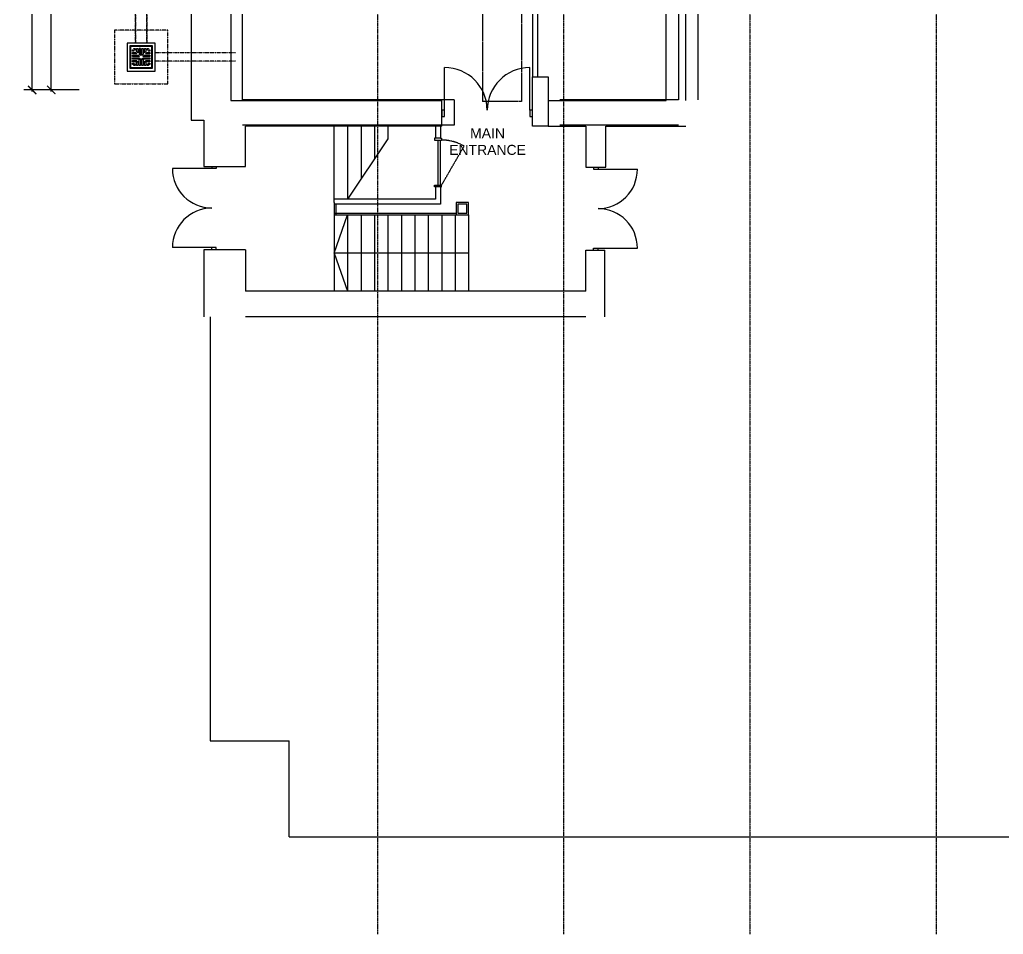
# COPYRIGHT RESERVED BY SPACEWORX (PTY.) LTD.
# Model space of a CAD drawing. Header units: millimetres. Extents: x -242071 to 82444, y -53139 to 112036.
# Drawn here: x -228221 to -210510, y -42646 to -26177 of the extents above; entities that cross this region are included whole.
import ezdxf

# ---------------------------------------------------------------- set-up
doc = ezdxf.new("R2010")
doc.units = ezdxf.units.MM
doc.header["$PDSIZE"] = 1
for name, pattern in [('PCENTRE', [50.8, 31.75, -6.35, 6.35, -6.35]), ('PCENTRE2', [28.575, 19.05, -3.175, 3.175, -3.175]), ('PDASHED2', [9.525, 6.35, -3.175]), ('PPHANTOM2', [31.75, 15.875, -3.175, 3.175, -3.175, 3.175, -3.175])]:
    doc.linetypes.add(name, pattern=pattern)
for name, color, linetype in [('Basement 1 - General', 7, 'Continuous'), ('Boundaries_and_building_grids', 140, 'Continuous'), ('Columns_conc_steel_timber', 5, 'Continuous'), ('Dimensions_General_Layout', 1, 'Continuous'), ('Internal_partitions', 2, 'Continuous'), ('Open_stairs_and_ramps', 2, 'Continuous'), ('Rain_and_storm_water', 1, 'Continuous'), ('Space_heating_and_ventilation', 1, 'Continuous'), ('Text_Partition_layout', 1, 'Continuous'), ('Walls_brick_block_etc', 3, 'Continuous'), ('Windows_and_doors_to_brickwork', 1, 'Continuous'), ('Windows_and_doors_to_partitions', 1, 'Continuous')]:
    doc.layers.add(name, color=color, linetype=linetype)
doc.styles.add('Arial1', font='arial.ttf')
doc.styles.add('Text_Style_3_d7b89161-017f-4e9d-a07b-0b1ab719bac5', font='freehand')
doc.styles.add('Text_Style_5', font='arial.ttf')
doc.dimstyles.new('$DIM_Caddie', dxfattribs={"dimscale": 100, "dimtxt": 2.5, "dimasz": 3, "dimexe": 3, "dimexo": 0, "dimgap": 1, "dimtad": 1, "dimdec": 0, "dimzin": 0, "dimdsep": 46, "dimtxsty": 'Text_Style_3_d7b89161-017f-4e9d-a07b-0b1ab719bac5', "dimblk": 'ARCHTICK', "dimblk1": 'ARCHTICK', "dimblk2": 'ARCHTICK', "dimcen": 0.4, "dimclrd": 1, "dimclre": 1, "dimclrt": 2, "dimadec": 0, "dimazin": 0, "dimtfac": 0.5, "dimtdec": 0, "dimtix": 1, "dimtmove": 0, "dimatfit": 2, "dimldrblk": 'ARCHTICK', "dimfxl": 7, "dimfxlon": 1, "dimtfillclr": 1, "dimtolj": 1, "dimtzin": 0, "dimlwd": -3, "dimlwe": -3, "dimarcsym": 1})

# ---------------------------------------------------------------- blocks, each defined once
blk = doc.blocks.new('_ArchTick')
at = {"color": 0, "linetype": 'ByBlock', "const_width": 0.15}
blk.add_lwpolyline([(-0.5, -0.5), (0.5, 0.5)], dxfattribs=at)
blk = doc.blocks.new('*D101')
at = {"layer": 'Defpoints', "color": 0}
for p in [(-227996, 2481), (-224422, 2481), (-224422, -27443)]:
    blk.add_point(p, dxfattribs=at)
at = {"layer": 'Dimensions_General_Layout', "color": 1, "linetype": 'Continuous', "lineweight": -3}
for p, q in [((-227496, 2481), (-228146, 2481)), ((-227996, -27468), (-227996, 2506)), ((-227496, -27443), (-228146, -27443))]:
    blk.add_line(p, q, dxfattribs=at)
at = {"layer": 'Dimensions_General_Layout', "color": 1, "lineweight": -3, "xscale": 150, "yscale": 150, "zscale": 150}
for p, rotation in [((-227996, 2481), 90), ((-227996, -27443), 270)]:
    blk.add_blockref('_ArchTick', p, dxfattribs=dict(at, rotation=rotation))
at = {"layer": 'Dimensions_General_Layout', "color": 1, "linetype": 'Continuous', "lineweight": -3, "insert": (-228123, -12481), "char_height": 150, "attachment_point": 5, "rotation": 90, "style": 'Text_Style_5'}
blk.add_mtext('\\A1;29924', dxfattribs=at)
blk = doc.blocks.new('_Open90')
at = {"color": 0, "linetype": 'ByBlock', "lineweight": -2}
for p, q in [((0, 0), (-1, 0)), ((-0.5, 0.5), (0, 0)), ((0, 0), (-0.5, -0.5))]:
    blk.add_line(p, q, dxfattribs=at)
blk = doc.blocks.new('*D102')
at = {"layer": 'Defpoints', "color": 0}
for p in [(-227652, -20754), (-224422, -20754), (-224422, -27443)]:
    blk.add_point(p, dxfattribs=at)
at = {"layer": 'Dimensions_General_Layout', "color": 1, "linetype": 'Continuous', "lineweight": -3}
for p, q in [((-227152, -20754), (-227802, -20754)), ((-227652, -27468), (-227652, -20729)), ((-227152, -27443), (-227802, -27443))]:
    blk.add_line(p, q, dxfattribs=at)
at = {"layer": 'Dimensions_General_Layout', "color": 1, "lineweight": -3, "xscale": 150, "yscale": 150, "zscale": 150}
for p, rotation in [((-227652, -20754), 90), ((-227652, -27443), 270)]:
    blk.add_blockref('_ArchTick', p, dxfattribs=dict(at, rotation=rotation))
at = {"layer": 'Dimensions_General_Layout', "color": 1, "linetype": 'Continuous', "lineweight": -3, "insert": (-227779, -24098), "char_height": 150, "attachment_point": 5, "rotation": 90, "style": 'Text_Style_5'}
blk.add_mtext('\\A1;6689', dxfattribs=at)

msp = doc.modelspace()

# ---------------------------------------------------------------- linework, layer by layer
at = {"layer": 'Basement 1 - General', "color": 1, "linetype": 'Continuous', "lineweight": -3}
for p, q in [((-225781.2, -26597.2), (-226285.2, -26597.2)), ((-226285.2, -26597.2), (-226285.2, -27101.2)), ((-225831.2, -26647.2), (-226235.2, -26647.2)), ((-226235.2, -26647.2), (-226235.2, -27051.2)), ((-226188.2, -26717.2), (-226182.1, -26717.2)), ((-226188.2, -26741.2), (-226188.2, -26717.2)), ((-226158.1, -26741.2), (-226188.2, -26741.2)), ((-226182.1, -26717.2), (-226158.1, -26741.2)), ((-226165.2, -26694.2), (-226141.2, -26694.2)), ((-226165.2, -26700.2), (-226165.2, -26694.2)), ((-226141.2, -26724.2), (-226165.2, -26700.2)), ((-226141.2, -26694.2), (-226141.2, -26724.2)), ((-226117.2, -26748.2), (-226117.2, -26694.2)), ((-226117.2, -26694.2), (-226093.2, -26694.2)), ((-226093.2, -26694.2), (-226093.2, -26772.2)), ((-226045.2, -26694.2), (-226069.2, -26694.2)), ((-226069.2, -26694.2), (-226069.2, -26796.2)), ((-226045.2, -26820.2), (-226045.2, -26694.2)), ((-226021.2, -26820.2), (-226021.2, -26694.2)), ((-226021.2, -26694.2), (-225997.2, -26694.2)), ((-225997.2, -26694.2), (-225997.2, -26796.2)), ((-225973.2, -26772.2), (-225973.2, -26694.2)), ((-225973.2, -26694.2), (-225949.2, -26694.2)), ((-225949.2, -26694.2), (-225949.2, -26748.2)), ((-225925.2, -26724.2), (-225925.2, -26694.2)), ((-225925.2, -26694.2), (-225902.2, -26694.2)), ((-225902.2, -26701.2), (-225925.2, -26724.2)), ((-225908.2, -26741.2), (-225884.2, -26717.2)), ((-225878.2, -26741.2), (-225908.2, -26741.2)), ((-225902.2, -26694.2), (-225902.2, -26701.2)), ((-225884.2, -26717.2), (-225878.2, -26717.2)), ((-225878.2, -26717.2), (-225878.2, -26741.2)), ((-225831.2, -27051.2), (-225831.2, -26647.2)), ((-225781.2, -27101.2), (-225781.2, -26597.2)), ((-226188.2, -26765.2), (-226134.1, -26765.2)), ((-226188.2, -26789.2), (-226188.2, -26765.2)), ((-226110.1, -26789.2), (-226188.2, -26789.2)), ((-226188.2, -26813.2), (-226086.1, -26813.2)), ((-226188.2, -26837.2), (-226188.2, -26813.2)), ((-226062.1, -26837.2), (-226188.2, -26837.2)), ((-226188.2, -26861.2), (-226062.1, -26861.2)), ((-226188.2, -26885.2), (-226188.2, -26861.2)), ((-226086.1, -26885.2), (-226188.2, -26885.2)), ((-226188.2, -26909.2), (-226110.1, -26909.2)), ((-226188.2, -26933.2), (-226188.2, -26909.2)), ((-226134.1, -26765.2), (-226110.1, -26789.2)), ((-226110.1, -26909.2), (-226134.1, -26933.2)), ((-226093.2, -26772.2), (-226117.2, -26748.2)), ((-226086.1, -26813.2), (-226062.1, -26837.2)), ((-226062.1, -26861.2), (-226086.1, -26885.2)), ((-226069.2, -26796.2), (-226045.2, -26820.2)), ((-226069.2, -26902.2), (-226045.2, -26878.2)), ((-226069.2, -27004.2), (-226069.2, -26902.2)), ((-226045.2, -26878.2), (-226045.2, -27004.2)), ((-225997.2, -26796.2), (-226021.2, -26820.2)), ((-226021.2, -27004.2), (-226021.2, -26878.2)), ((-226021.2, -26878.2), (-225997.2, -26902.2)), ((-226004.2, -26837.2), (-225980.2, -26813.2)), ((-225878.2, -26837.2), (-226004.2, -26837.2)), ((-226004.2, -26861.2), (-225878.2, -26861.2)), ((-225980.2, -26885.2), (-226004.2, -26861.2)), ((-225997.2, -26902.2), (-225997.2, -27004.2)), ((-225980.2, -26813.2), (-225878.2, -26813.2)), ((-225878.2, -26885.2), (-225980.2, -26885.2)), ((-225949.2, -26748.2), (-225973.2, -26772.2)), ((-225956.2, -26789.2), (-225932.2, -26765.2)), ((-225878.2, -26789.2), (-225956.2, -26789.2)), ((-225956.2, -26909.2), (-225878.2, -26909.2)), ((-225932.2, -26933.2), (-225956.2, -26909.2)), ((-225932.2, -26765.2), (-225878.2, -26765.2)), ((-225878.2, -26765.2), (-225878.2, -26789.2)), ((-225878.2, -26813.2), (-225878.2, -26837.2)), ((-225878.2, -26861.2), (-225878.2, -26885.2)), ((-225878.2, -26909.2), (-225878.2, -26933.2)), ((-226235.2, -27051.2), (-225831.2, -27051.2)), ((-226134.1, -26933.2), (-226188.2, -26933.2)), ((-226188.2, -26957.2), (-226158.1, -26957.2)), ((-226188.2, -26981.2), (-226188.2, -26957.2)), ((-226182.1, -26981.2), (-226188.2, -26981.2)), ((-226158.1, -26957.2), (-226182.1, -26981.2)), ((-226165.2, -26998.2), (-226141.2, -26974.2)), ((-226165.2, -27004.2), (-226165.2, -26998.2)), ((-226141.2, -27004.2), (-226165.2, -27004.2)), ((-226141.2, -26974.2), (-226141.2, -27004.2)), ((-226117.2, -26950.2), (-226093.2, -26926.2)), ((-226117.2, -27004.2), (-226117.2, -26950.2)), ((-226093.2, -27004.2), (-226117.2, -27004.2)), ((-226093.2, -26926.2), (-226093.2, -27004.2)), ((-226045.2, -27004.2), (-226069.2, -27004.2)), ((-225997.2, -27004.2), (-226021.2, -27004.2)), ((-225973.2, -27004.2), (-225973.2, -26926.2)), ((-225973.2, -26926.2), (-225949.2, -26950.2)), ((-225949.2, -27004.2), (-225973.2, -27004.2)), ((-225949.2, -26950.2), (-225949.2, -27004.2)), ((-225878.2, -26933.2), (-225932.2, -26933.2)), ((-225925.2, -27004.2), (-225925.2, -26974.2)), ((-225925.2, -26974.2), (-225902.2, -26997.2)), ((-225902.2, -27004.2), (-225925.2, -27004.2)), ((-225908.2, -26957.2), (-225878.2, -26957.2)), ((-225884.2, -26981.2), (-225908.2, -26957.2)), ((-225902.2, -26997.2), (-225902.2, -27004.2)), ((-225878.2, -26981.2), (-225884.2, -26981.2)), ((-225878.2, -26957.2), (-225878.2, -26981.2)), ((-226285.2, -27101.2), (-225781.2, -27101.2))]:
    msp.add_line(p, q, dxfattribs=at)
msp.add_lwpolyline([(-226223.2, -26659.2), (-226223.2, -27039.2), (-225843.2, -27039.2), (-225843.2, -26659.2)], close=True, dxfattribs=at)
at = {"layer": 'Boundaries_and_building_grids', "color": 140, "linetype": 'PCENTRE2', "lineweight": -3}
for p, q in [((-221780.2, 33439.2), (-221780.2, -42646.4)), ((-218427.2, 33439.2), (-218427.2, -42646.4)), ((-215074.2, 33439.2), (-215074.2, -42646.4)), ((-211721.2, 33439.2), (-211721.2, -42646.4))]:
    msp.add_line(p, q, dxfattribs=at)
at = {"layer": 'Columns_conc_steel_timber', "color": 4, "linetype": 'Continuous', "lineweight": -3}
for p, q in [((-218986.2, -27203.8), (-218706.2, -27203.8)), ((-218986.2, -28093.8), (-218986.2, -27203.8)), ((-218706.2, -27203.8), (-218706.2, -28093.8)), ((-218706.2, -28093.8), (-218986.2, -28093.8))]:
    msp.add_line(p, q, dxfattribs=at)
at = {"layer": 'Internal_partitions', "color": 2, "linetype": 'Continuous', "lineweight": -3}
for p, q in [((-218986.2, -24044.1), (-218986.2, -27203.8)), ((-218896.2, -24044.1), (-218896.2, -27203.8)), ((-220735.2, -28093.8), (-220735.2, -28312.8)), ((-220645.2, -28093.8), (-220645.2, -28312.8)), ((-220645.2, -28312.8), (-220735.2, -28312.8)), ((-220735.2, -29189.8), (-220735.2, -29408.8)), ((-220645.2, -29189.8), (-220735.2, -29189.8)), ((-220645.2, -29189.8), (-220645.2, -29498.8)), ((-220735.2, -29408.8), (-222559.2, -29408.8)), ((-220645.2, -29498.8), (-222559.2, -29498.8))]:
    msp.add_line(p, q, dxfattribs=at)
at = {"layer": 'Open_stairs_and_ramps', "color": 1, "linetype": 'Continuous', "lineweight": -3}
for p, q in [((-222559.2, -29468.8), (-222559.2, -28093.8)), ((-222317, -28093.8), (-222317, -29409.3)), ((-222074.8, -28093.8), (-222074.8, -29047.1)), ((-221832.6, -28093.8), (-221832.6, -28685)), ((-221590.4, -28093.8), (-221590.4, -28322.8)), ((-221590.4, -28322.8), (-222316.6, -29408.8)), ((-222559.2, -29468.8), (-222559.2, -29690.8)), ((-222529.2, -29498.8), (-222529.2, -29690.8)), ((-220359.2, -29468.8), (-220359.2, -29690.8)), ((-220359.2, -29468.8), (-220359.2, -29660.8)), ((-220137.2, -29468.8), (-220359.2, -29468.8)), ((-220329.2, -29498.8), (-220329.2, -29660.8)), ((-220329.2, -29498.8), (-220329.2, -29660.8)), ((-220167.2, -29498.8), (-220329.2, -29498.8)), ((-220167.2, -29660.8), (-220167.2, -29498.8)), ((-220137.2, -29690.8), (-220137.2, -29468.8)), ((-222559.2, -29660.8), (-220359.2, -29660.8)), ((-222559.2, -29690.8), (-220137.2, -29690.8)), ((-222559.2, -30378.3), (-222317, -29690.8)), ((-222559.2, -29690.8), (-222559.2, -31065.8)), ((-222317, -29690.8), (-222317, -31065.8)), ((-222074.8, -29690.8), (-222074.8, -31065.8)), ((-221832.6, -29690.8), (-221832.6, -31065.8)), ((-221590.4, -29690.8), (-221590.4, -31065.8)), ((-221348.2, -29690.8), (-221348.2, -31065.8)), ((-221106, -29690.8), (-221106, -31065.8)), ((-220863.8, -29690.8), (-220863.8, -31065.8)), ((-220621.6, -29690.8), (-220621.6, -31065.8)), ((-220379.4, -29690.8), (-220379.4, -31065.8)), ((-220329.2, -29660.8), (-220167.2, -29660.8)), ((-220137.2, -29690.8), (-220137.2, -31065.8)), ((-222559.2, -30378.3), (-222317, -31065.8)), ((-220137.2, -30378.3), (-222559.2, -30378.3))]:
    msp.add_line(p, q, dxfattribs=at)
at = {"layer": 'Rain_and_storm_water', "color": 2, "linetype": 'PPHANTOM2', "lineweight": -3}
for p, q in [((-224338.2, -26774.2), (-225781.2, -26774.2)), ((-224338.2, -26924.2), (-225781.2, -26924.2))]:
    msp.add_line(p, q, dxfattribs=at)
for points in [[(-226133.2, -20950.9), (-226133.2, -26597.2), (-226133.2, -26597.2), (-226133.2, -20950.9)], [(-225933.2, -26597.2), (-225933.2, -20950.9), (-225933.2, -20950.9), (-225933.2, -26597.2)], [(-226515.2, -26367.2), (-226515.2, -27331.2), (-225551.2, -27331.2), (-225551.2, -26367.2)]]:
    msp.add_lwpolyline(points, close=True, dxfattribs=at)
at = {"layer": 'Space_heating_and_ventilation', "color": 8, "linetype": 'PCENTRE', "lineweight": -3}
for p, q in [((-219886.2, -2951.2), (-219886.2, -27648.8)), ((-219186.2, -9910.1), (-219186.2, -27648.8)), ((-219186.2, -27648.8), (-219886.2, -27648.8))]:
    msp.add_line(p, q, dxfattribs=at)
at = {"layer": 'Walls_brick_block_etc', "color": 3, "linetype": 'Continuous', "lineweight": -3}
for p, q in [((-216581.2, -27633.2), (-216581.2, 635.7)), ((-216225.2, -27633.2), (-216225.2, 635.7)), ((-216004, -27617.7), (-216004, 391)), ((-224209, -27617.7), (-224209, 281)), ((-216359, 281), (-216359, -27617.7)), ((-225133.2, -25969.2), (-225133.2, -27989.2)), ((-224422.2, -25889.2), (-224422.2, -27633.2)), ((-220399, -27617.7), (-224209, -27617.7)), ((-220399, -27617.7), (-220399, -28074.7)), ((-216359, -27617.7), (-218494, -27617.7)), ((-224422.2, -27633.2), (-220620.2, -27633.2)), ((-220620.2, -28093.8), (-220620.2, -27633.2)), ((-218706.2, -27633.2), (-216581.2, -27633.2)), ((-225133.2, -27989.2), (-224905.2, -27989.2)), ((-224905.2, -27989.2), (-224905.2, -28819.2)), ((-220399, -28074.7), (-224209, -28074.7)), ((-220620.2, -28093.8), (-224155.2, -28093.8)), ((-224155.2, -28819.2), (-224155.2, -28093.8)), ((-220620.2, -28093.8), (-224155.2, -28093.8)), ((-218706.2, -28093.8), (-218026.2, -28093.8)), ((-216359, -28074.7), (-218494, -28074.7)), ((-218026.2, -28093.8), (-218026.2, -28829.8)), ((-217670.2, -28829.8), (-217670.2, -28093.8)), ((-217670.2, -28093.8), (-216225.2, -28093.8)), ((-224905.2, -28819.2), (-224155.2, -28819.2)), ((-218026.2, -28829.8), (-217670.2, -28829.8)), ((-224155.2, -30319.2), (-224905.2, -30319.2)), ((-224905.2, -30319.2), (-224905.2, -31526.4)), ((-224155.2, -30319.2), (-224155.2, -31065.8)), ((-218026.2, -31065.8), (-218026.2, -30329.8)), ((-218026.2, -30329.8), (-217683.2, -30329.8)), ((-217683.2, -31526.4), (-217683.2, -30329.8)), ((-218026.2, -31065.8), (-224155.2, -31065.8)), ((-218026.2, -31526.4), (-224155.2, -31526.4))]:
    msp.add_line(p, q, dxfattribs=at)
at = {"layer": 'Walls_brick_block_etc', "color": 8, "linetype": 'Continuous', "lineweight": -3}
for p, q in [((-224790.2, -31526.4), (-224790.2, -39165.2)), ((-224790.2, -39165.2), (-223372, -39165.2)), ((-223372, -40891.2), (-223372, -39165.2)), ((-223372, -40891.2), (-210125.2, -40891.2))]:
    msp.add_line(p, q, dxfattribs=at)
at = {"layer": 'Windows_and_doors_to_brickwork', "color": 1, "linetype": 'Continuous', "lineweight": -3}
for p, q in [((-220570.2, -27806.5), (-220570.2, -27039.5)), ((-219036.2, -27806.5), (-219036.2, -27039.5)), ((-224760.7, -28859.2), (-225470.7, -28859.2)), ((-224760.7, -28819.2), (-224760.7, -28859.2)), ((-224680.7, -28859.2), (-224760.7, -28859.2)), ((-224680.7, -28819.2), (-224680.7, -28859.2)), ((-217888.2, -28829.8), (-217888.2, -28869.8)), ((-217808.2, -28829.8), (-217808.2, -28869.8)), ((-217888.2, -28869.8), (-217808.2, -28869.8)), ((-217808.2, -28869.8), (-217098.2, -28869.8)), ((-224760.7, -30279.2), (-225470.7, -30279.2)), ((-224760.7, -30319.2), (-224760.7, -30279.2)), ((-224680.7, -30279.2), (-224760.7, -30279.2)), ((-224680.7, -30319.2), (-224680.7, -30279.2)), ((-217888.2, -30289.8), (-217808.2, -30289.8)), ((-217888.2, -30329.8), (-217888.2, -30289.8)), ((-217808.2, -30329.8), (-217808.2, -30289.8)), ((-217808.2, -30289.8), (-217098.2, -30289.8))]:
    msp.add_line(p, q, dxfattribs=at)
for points in [[(-220570.2, -27806.5), (-220620.2, -27806.5), (-220620.2, -27920.5), (-220570.2, -27920.5)], [(-218986.2, -27806.5), (-219036.2, -27806.5), (-219036.2, -27920.5), (-218986.2, -27920.5)]]:
    msp.add_lwpolyline(points, close=True, dxfattribs=at)
for centre, radius, start, end in [((-220570.2, -27806.5), 767, 0, 90), ((-220570.2, -27806.5), 767, 0, 90), ((-219036.2, -27806.5), 767, 90, 180), ((-219036.2, -27806.5), 767, 90, 180), ((-224760.7, -28859.2), 710, 180, 270), ((-217808.2, -28869.8), 710, 270, 0), ((-224760.7, -30279.2), 710, 90, 180), ((-217808.2, -30289.8), 710, 0, 90)]:
    msp.add_arc(centre, radius, start, end, dxfattribs=at)
at = {"layer": 'Windows_and_doors_to_partitions', "color": 1, "linetype": 'Continuous', "lineweight": -3}
for p, q in [((-220755.2, -28312.8), (-220755.2, -28344.8)), ((-220735.2, -28312.8), (-220755.2, -28312.8)), ((-220645.2, -28312.8), (-220625.2, -28312.8)), ((-220625.2, -28312.8), (-220625.2, -28344.8)), ((-220755.2, -28344.8), (-220625.2, -28344.8)), ((-220685.2, -29157.8), (-220685.2, -28344.8)), ((-220645.2, -29157.8), (-220645.2, -28344.8)), ((-220755.2, -29189.8), (-220755.2, -29157.8)), ((-220755.2, -29157.8), (-220625.2, -29157.8)), ((-220735.2, -29189.8), (-220755.2, -29189.8)), ((-220645.2, -29189.8), (-220625.2, -29189.8)), ((-220625.2, -29189.8), (-220625.2, -29157.8))]:
    msp.add_line(p, q, dxfattribs=at)
at = {"layer": 'Windows_and_doors_to_partitions', "color": 1, "linetype": 'PDASHED2', "lineweight": -3}
msp.add_line((-220625.2, -29157.8), (-220218.7, -28453.7), dxfattribs=at)
msp.add_arc((-220625.2, -29157.8), 813, 60, 90, dxfattribs=at)

# ---------------------------------------------------------------- texts
at = {"layer": 'Text_Partition_layout', "color": 1, "insert": (-219797.3, -28131.3), "char_height": 180, "attachment_point": 2, "style": 'Arial1'}
msp.add_mtext('MAIN\\PENTRANCE', dxfattribs=at)

# ---------------------------------------------------------------- dimensions: what is measured, and where the dimension line sits
at = {"layer": 'Dimensions_General_Layout', "color": 1, "linetype": 'Continuous', "lineweight": -3}
for base, p2, picture, middle in [((-227996.5, 2481.1), (-224422.2, 2481.1), '*D101', (-228123, -12480.9)), ((-227652.2, -20753.9), (-224422.2, -20753.9), '*D102', (-227778.8, -24098.4))]:
    dim = msp.add_linear_dim(base=base, p1=(-224422.2, -27442.9), p2=p2, angle=90, dimstyle='$DIM_Caddie', override={"dimscale": 50, "dimtxt": 3, "dimasz": 3, "dimexe": 3, "dimexo": 5, "dimgap": 1, "dimtad": 1, "dimjust": 0, "dimtih": 0, "dimtoh": 0, "dimdec": 0, "dimlfac": 1, "dimrnd": 0, "dimzin": 12, "dimdsep": 46, "dimlunit": 2, "dimpost": '', "dimtxsty": 'Text_Style_5', "dimblk": 'ArchTick', "dimblk1": 'ArchTick', "dimblk2": 'ArchTick', "dimsah": 0, "dimtsz": 0, "dimcen": 1, "dimdle": 0.5, "dimse1": 0, "dimse2": 0, "dimsd1": 0, "dimsd2": 0, "dimclrd": 1, "dimclre": 1, "dimclrt": 1, "dimaunit": 0, "dimadec": 0, "dimazin": 0, "dimtol": 0, "dimlim": 0, "dimtp": 0, "dimtm": 0, "dimtfac": 1, "dimtdec": 0, "dimtix": 1, "dimtofl": 1, "dimtmove": 0, "dimatfit": 0, "dimldrblk": 'Open90', "dimfxl": 10, "dimfxlon": 1, "dimtvp": 0, "dimtfill": 0, "dimtfillclr": 1, "dimfrac": 0, "dimtolj": 1, "dimtzin": 0, "dimlwd": 65533, "dimlwe": 65533, "dimarcsym": 1}, dxfattribs=at)
    dim.commit()
    dim.dimension.update_dxf_attribs({"geometry": picture, "text_midpoint": middle})

doc.saveas('drawing.dxf')
